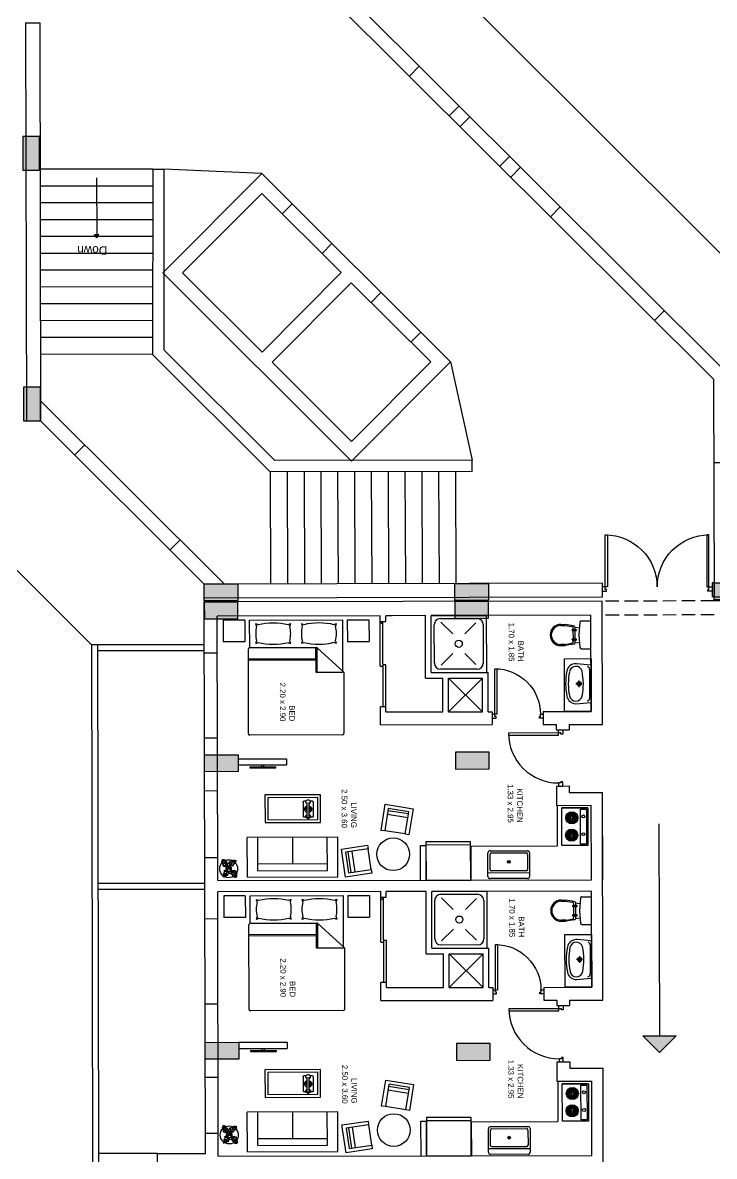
# Model space of a CAD drawing. Header units: inches. Extents: x -162 to 906, y 35 to 488.
# Drawn here: x 238.72 to 251.06, y 107.98 to 128.19 of the extents above; entities that cross this region are included whole.
import ezdxf

# ---------------------------------------------------------------- set-up
doc = ezdxf.new("R2010")
doc.units = ezdxf.units.IN
doc.header["$LTSCALE"] = 0.02
doc.header["$MEASUREMENT"] = 0
doc.linetypes.add('ACAD_ISO02W100', pattern=[15, 12, -3])
for name, color, linetype, true_color in [('balcony', 7, 'Continuous', 0x9875ff), ('beam', 7, 'ACAD_ISO02W100', 0xf7f7f7), ('Columns', 7, 'Continuous', 0x62cb7c), ('dim', 7, 'Continuous', 0xb8ff70), ('doors', 7, 'Continuous', 0xff8585), ('ducts lines', 7, 'Continuous', 0x05ff05), ('furniture', 7, 'Continuous', 0xc2c2c2), ('stairs', 7, 'Continuous', 0x0fff0f), ('text', 7, 'Continuous', 0xd1d1d1), ('walls', 7, 'Continuous', 0x614d9d)]:
    doc.layers.add(name, color=color, linetype=linetype, true_color=true_color)
doc.styles.get("Standard").update_dxf_attribs({"font": 'arial.ttf'})

# ---------------------------------------------------------------- blocks, each defined once
blk = doc.blocks.new('door')
at = {"layer": 'doors'}
for p, q in [((-0.076, 0), (-0.076, 0.033)), ((-0.076, 0.033), (-0.055, 0.033)), ((0, 0), (-0.076, 0)), ((-0.055, 0.033), (-0.055, 0.076)), ((-0.055, 0.076), (0, 0.076)), ((0, 0.076), (0, 0))]:
    blk.add_line(p, q, dxfattribs=at)
blk.add_lwpolyline([(-0.055, 0.977, 0.414214), (-0.955, 0.076), (-1.01, 0.076), (-1.01, 0), (-0.934, 0), (-0.934, 0.033), (-0.955, 0.033), (-0.955, 0.076)], format="xyb", dxfattribs=at)
blk.add_lwpolyline([(-0.055, 0.076), (-0.055, 0.977), (-0.094, 0.977), (-0.094, 0.076)], close=True, dxfattribs=at)
blk = doc.blocks.new('Sink-single - 30 in top')
at = {"layer": 'furniture'}
blk.add_line((-15, -3.999996), (15, -3.999996), dxfattribs=at)
for points in [[(-13.5, 0), (13.5, 0)], [(-15, -18.499996), (-15, -1.5)], [(-13.5, -17.499996), (-13.5, -6.499996)], [(-12.5, -5.499996), (12.5, -5.499996)], [(13.5, -6.499996), (13.5, -17.499996)], [(15, -1.5), (15, -18.499996)], [(13.5, -19.999996), (-13.5, -19.999996)], [(12.5, -18.499996), (-12.5, -18.499996)]]:
    blk.add_lwpolyline(points, dxfattribs=at)
for radius in [1, 0.5]:
    blk.add_circle((0, -11.999996), radius, dxfattribs=at)
for centre, radius, start, end in [((-13.5, -1.5), 1.5, 90, 180), ((-12.5, -6.499996), 1, 90, 180), ((12.5, -6.499996), 1, 0, 90), ((13.5, -1.5), 1.5, 0, 90), ((-13.5, -18.499996), 1.5, 180, 270), ((-12.5, -17.499996), 1, 180, 270), ((12.5, -17.499996), 1, 270, 0), ((13.5, -18.499996), 1.5, 270, 0)]:
    blk.add_arc(centre, radius, start, end, dxfattribs=at)
blk = doc.blocks.new('Plant - Rubber or Philodendron')
at = {"linetype": 'Continuous'}
for p, q in [((-16.2005, 11.4774), (-13.9899, 8.1064)), ((-16.2005, 11.4774), (-14.8639, 10.7964)), ((-16.0159, 6.3329), (-16.2005, 11.4774)), ((-14.0069, 5.8704), (-16.0159, 6.3329)), ((-15.3434, 6.5514), (-13.9984, 6.9884)), ((-14.8639, 10.7964), (-12.6195, 11.8975)), ((-13.5868, 2.2894), (-14.0069, 5.8704)), ((-13.9899, 8.1064), (-9.5434, 4.7185)), ((-10.6784, 2.491), (-13.5868, 2.2894)), ((-13.3174, 8.325), (-13.0735, 11.0065)), ((-13.1329, 3.1804), (-10.6614, 4.727)), ((-12.6195, 11.8975), (-12.1909, 9.4345)), ((-12.1909, 9.4345), (-8.3829, 10.3)), ((-9.5858, -0.8715), (-10.6784, 2.491)), ((-9.5434, 4.7185), (-4.1917, 2.9888)), ((-9.1318, 0.0195), (-5.9793, 2.9025)), ((-8.8369, 9.409), (-9.0894, 5.6095)), ((-8.3829, 10.3), (-7.0549, 8.501)), ((-7.1228, -0.443), (-3.5248, 2.2131)), ((-7.0549, 8.501), (-3.0284, 8.6941)), ((-4.8529, 4.012), (-5.7184, 7.82)), ((-3.5248, 2.2131), (-3.3011, 2.4355)), ((-3.3011, 2.4355), (-0.5306, 1.7947)), ((-3.0284, 8.6941), (-3.0709, 3.1041)), ((-3.0709, 3.1041), (0.0797, 2.3163)), ((-0.5306, 1.7947), (-0.2255, -0.5527)), ((-0.5306, 1.7947), (-0.5306, 1.7947)), ((0.0797, 2.3163), (0.4866, -0.031)), ((0.4866, -0.031), (2.1141, 0.2298)), ((2.1141, 0.2298), (5.4346, 3.9146)), ((6.1032, 3.6844), (2.8262, -0.031)), ((4.6914, 8.8812), (5.3859, 11.2828)), ((4.6914, 8.8812), (5.5014, 4.4831)), ((5.3859, 11.2828), (8.8871, 10.7908)), ((5.4346, 3.9146), (5.5014, 4.4831)), ((5.9878, 10.4842), (7.1971, 6.3869)), ((11.1089, 1.1958), (6.1032, 3.6844)), ((10.3916, 8.7942), (6.2847, 4.4028)), ((7.7005, 4.8881), (11.5025, 3.9967)), ((8.8871, 10.7908), (9.9809, 13.4933)), ((9.9809, 13.4933), (13.3837, 12.301)), ((15.3859, 11.3055), (10.3916, 8.7942)), ((10.5828, 12.6946), (10.8893, 9.7953)), ((14.2977, 6.1031), (10.9934, 7.9956)), ((12.7005, 4.8994), (11.1089, 1.1958)), ((14.8995, 5.3044), (12.7005, 4.8994)), ((13.3837, 12.301), (14.68, 13.9039)), ((14.5816, 13.2037), (14.3848, 11.8033)), ((14.68, 13.9039), (19.3848, 11.8146)), ((15.7909, 9.1065), (14.8995, 5.3044)), ((15.2875, 10.6053), (17.5907, 9.2105)), ((19.3848, 11.8146), (15.3859, 11.3055)), ((18.1925, 8.4119), (15.7909, 9.1065)), ((19.3848, 11.8146), (18.1868, 10.9119)), ((18.1868, 10.9119), (18.1925, 8.4119)), ((-18.008, -14.1781), (-16.8101, -13.2754)), ((-18.008, -14.1781), (-14.0091, -13.669)), ((-13.3032, -16.2674), (-18.008, -14.1781)), ((-16.8157, -10.7754), (-14.4141, -11.4699)), ((-16.8101, -13.2754), (-16.8157, -10.7754)), ((-13.9107, -12.9688), (-16.2139, -11.574)), ((-14.4141, -11.4699), (-13.5228, -7.6679)), ((-14.0091, -13.669), (-9.0148, -11.1577)), ((-13.5228, -7.6679), (-11.3237, -7.2629)), ((-12.0069, -14.6645), (-13.3032, -16.2674)), ((-13.2048, -15.5672), (-13.008, -14.1668)), ((-12.921, -8.4665), (-9.6166, -10.359)), ((-8.6042, -15.8568), (-12.0069, -14.6645)), ((-11.3237, -7.2629), (-9.7321, -3.5593)), ((-6.3237, -7.2516), (-10.1257, -6.3602)), ((-9.7321, -3.5593), (-4.7264, -6.0479)), ((-7.1228, -0.443), (-9.5858, -0.8715)), ((-9.206, -15.0581), (-9.5126, -12.1588)), ((-9.0148, -11.1577), (-4.9047, -6.8122)), ((-7.5103, -13.1543), (-8.6042, -15.8568)), ((-4.0092, -13.6463), (-7.5103, -13.1543)), ((-4.611, -12.8477), (-5.8203, -8.7504)), ((-2.019, -3.6148), (-4.7264, -6.0479)), ((-4.1246, -6.8466), (-4.0579, -6.2781)), ((-3.3146, -11.2447), (-4.1246, -6.8466)), ((-4.0579, -6.2781), (-0.9375, -3.1608)), ((-3.3146, -11.2447), (-4.0092, -13.6463)), ((-2.019, -3.6148), (-0.2255, -0.5527)), ((-0.9375, -3.1608), (0.5883, -0.8135)), ((0.5883, -0.8135), (2.2447, -2.0916)), ((2.8262, -0.031), (1.3003, -0.5527)), ((1.3003, -0.5527), (2.4193, -1.4655)), ((2.2447, -2.0916), (6.7108, -2.6626)), ((2.4193, -1.4655), (6.895, -2.1175)), ((4.943, -7.9659), (6.7108, -2.6626)), ((8.8321, -9.0266), (4.943, -7.9659)), ((11.6605, -0.5413), (6.895, -2.1175)), ((12.3677, -6.1981), (7.219, -2.6772)), ((8.125, -4.0768), (7.7715, -7.9659)), ((8.3544, -2.7453), (13.1973, -2.1704)), ((9.5392, -11.1479), (8.8321, -9.0266)), ((13.4283, -11.5015), (9.5392, -11.1479)), ((10.2463, -10.4408), (11.6605, -6.9053)), ((11.6605, -0.5413), (14.1354, -0.8948)), ((15.5496, -10.7943), (12.3677, -6.1981)), ((13.0748, -13.9763), (13.4283, -11.5015)), ((15.5496, -13.6228), (13.0748, -13.9763)), ((16.2567, -5.8446), (13.4283, -6.5517)), ((14.8425, -10.7943), (13.7819, -13.2692)), ((14.1354, -0.8948), (14.1354, -4.4304)), ((14.1354, -4.4304), (16.9638, -5.1375)), ((16.6103, -14.6834), (15.5496, -10.7943)), ((16.6103, -14.6834), (15.5496, -13.6228)), ((17.3174, -9.7337), (15.9032, -9.7337)), ((16.9638, -5.1375), (16.2567, -8.673)), ((16.2567, -8.673), (18.0245, -9.7337)), ((18.0245, -9.7337), (16.6103, -14.6834))]:
    blk.add_line(p, q, dxfattribs=at)
for centre, radius, start, end in [((0.0308, 0.1664), 6, 178.6147, 235.1169), ((0.0308, 0.1664), 5, 168.1647, 238.6725), ((0, 0), 6.1275, 34.37569, 120.1028), ((-0.0601, -0.2075), 5.2461, 33.82192, 124.9414), ((-0.2664, 0.1682), 5.2775, 338.4094, 20.03007), ((-0.098, 0.1364), 6.1288, 341.2017, 26.09184), ((-0.0234, 0.3825), 6.1492, 242.5812, 331.2714), ((-0.1102, 0.4886), 5.2883, 247.3711, 327.472)]:
    blk.add_arc(centre, radius, start, end, dxfattribs=at)
blk = doc.blocks.new('columns')
at = {"layer": 'Columns'}
h = blk.add_hatch(color=256, dxfattribs=at)
h.dxf.hatch_style = 1
h.paths.add_polyline_path([(0, 0), (0.3, 0), (0.3, 0.6), (0, 0.6)])
for p, q in [((0, 0.6), (0.3, 0.6)), ((0, 0), (0, 0.6)), ((0.3, 0.6), (0.3, 0)), ((0.3, 0), (0, 0))]:
    blk.add_line(p, q, dxfattribs=at)
blk = doc.blocks.new('TEL', base_point=(38673, 30972))
at = {"layer": 'furniture', "linetype": 'Continuous'}
for p, q in [((38603, 31072), (38603, 30872)), ((38613, 31082), (38644, 31082)), ((38659, 30854), (38659, 31066)), ((38687, 30854), (38687, 31066)), ((38702, 31082), (38733, 31082)), ((38743, 31072), (38743, 30872)), ((38613, 30862), (38644, 30862)), ((38659, 30854), (38687, 30854)), ((38668, 30836), (38668, 30854)), ((38678, 30836), (38668, 30836)), ((38678, 30854), (38678, 30836)), ((38702, 30862), (38733, 30862))]:
    blk.add_line(p, q, dxfattribs=at)
for centre in [(38648, 31000), (38698, 31000), (38637, 30962), (38638, 30982), (38648, 30944), (38708, 30978)]:
    blk.add_circle(centre, 6.63, dxfattribs=at)
for centre, radius, start, end in [((38613, 31072), 10, 90, 180), ((38673, 30972), 49.3, 109.6169, 250.3831), ((38673, 31071), 30.8, 296.6613, 243.3387), ((38673, 30972), 26.2, 129.3072, 230.6928), ((38673, 30972), 49.3, 289.6169, 70.3831), ((38673, 30972), 26.2, 309.3072, 50.6928), ((38733, 31072), 10, 0, 90), ((38613, 30872), 10, 180, 270), ((38673, 30873), 30.8, 116.6613, 260.6481), ((38673, 30873), 30.8, 279.3519, 63.3387), ((38733, 30872), 10, 270, 0)]:
    blk.add_arc(centre, radius, start, end, dxfattribs=at)
blk = doc.blocks.new('double door')
at = {"layer": 'doors'}
for p, q in [((0, 1.892), (0, 1.816)), ((0.076, 1.892), (0, 1.892)), ((0, 1.816), (0.032, 1.816)), ((0.032, 1.816), (0.032, 1.838)), ((0.032, 1.838), (0.076, 1.838)), ((0.076, 1.838), (0.076, 1.892)), ((0, 0), (0, 0.076)), ((0, 0.076), (0.032, 0.076)), ((0.076, 0), (0, 0)), ((0.032, 0.076), (0.032, 0.054)), ((0.032, 0.054), (0.076, 0.054)), ((0.076, 0.054), (0.076, 0))]:
    blk.add_line(p, q, dxfattribs=at)
for points in [[(0.076, 1.838), (0.968, 1.838), (0.968, 1.799), (0.076, 1.799)], [(0.076, 0.054), (0.968, 0.054), (0.968, 0.093), (0.076, 0.093)]]:
    blk.add_lwpolyline(points, close=True, dxfattribs=at)
for centre, start, end in [((0.076, 1.838), 270.0001, 0.0001), ((0.076, 0.054), 359.9999, 89.9999)]:
    blk.add_arc(centre, 0.892, start, end, dxfattribs=at)

msp = doc.modelspace()

# ---------------------------------------------------------------- hatches: boundary and pattern name
at = {"layer": 'dim'}
h = msp.add_hatch(color=256, dxfattribs=at)
h.dxf.hatch_style = 1
h.paths.add_polyline_path([(249.787, 110.126), (250.084, 109.831), (250.378, 110.128)])
at = {"layer": 'stairs'}
h = msp.add_hatch(color=256, dxfattribs=at)
h.dxf.hatch_style = 1
h.paths.add_polyline_path([(240.007, 124.41), (240.082, 124.41), (240.045, 124.356)])

# ---------------------------------------------------------------- linework, layer by layer
at = {"layer": 'balcony'}
for p, q in [((241.965, 117.099), (239.946, 117.099)), ((241.965, 116.989), (240.066, 116.989)), ((241.973, 112.843), (240.074, 112.843)), ((241.974, 112.733), (240.075, 112.733)), ((241.13, 108.027), (240.084, 108.027))]:
    msp.add_line(p, q, dxfattribs=at)
for points in [[(219.923, 139.551), (240.155, 139.459), (240.121, 131.761), (243.475, 131.745), (252.678, 122.579), (252.691, 119.269), (260.389, 119.299), (260.468, 99.066), (262.468, 99.074), (262.513, 87.543), (256.731, 87.511), (256.746, 83.662), (240.939, 83.6), (240.931, 87.468), (238.014, 87.463), (237.991, 99.003), (239.991, 99.006), (239.956, 117.09), (237.957, 119.082), (219.858, 119.094)], [(258.149, 119.18), (260.28, 119.188), (260.359, 98.956), (262.359, 98.964), (262.403, 87.652), (256.62, 87.621), (256.635, 83.772), (241.048, 83.711), (241.041, 87.579), (238.124, 87.573), (238.101, 98.893), (240.101, 98.897), (240.066, 117.099)]]:
    msp.add_lwpolyline(points, dxfattribs=at)
at = {"layer": 'beam'}
for p, q in [((251.06, 117.881), (249.06, 117.875)), ((251.061, 117.631), (249.061, 117.625))]:
    msp.add_line(p, q, dxfattribs=at)
at = {"layer": 'dim'}
for p, q in [((250.072, 113.904), (250.083, 110.127)), ((249.787, 110.126), (250.378, 110.128)), ((250.084, 109.831), (249.787, 110.126)), ((250.084, 109.831), (250.378, 110.128))]:
    msp.add_line(p, q, dxfattribs=at)
at = {"layer": 'doors'}
for p, q in [((245.102, 116.714), (245.101, 117.514)), ((245.154, 115.992), (245.151, 117.514)), ((245.102, 116.714), (245.152, 116.714)), ((245.202, 116.741), (245.152, 116.741)), ((245.204, 115.992), (245.202, 116.741)), ((245.112, 111.797), (245.11, 112.597)), ((245.163, 111.075), (245.16, 112.597)), ((245.112, 111.797), (245.162, 111.797)), ((245.212, 111.825), (245.162, 111.825)), ((245.213, 111.075), (245.212, 111.825))]:
    msp.add_line(p, q, dxfattribs=at)
for centre, radius, start, end in [((245.104, 117.482), 0.0109, 105.9269, 254.2964), ((245.117, 117.482), 0.0112, 290.479, 69.7443), ((245.113, 112.565), 0.0109, 105.9269, 254.2964), ((245.127, 112.565), 0.0112, 290.479, 69.7443)]:
    msp.add_arc(centre, radius, start, end, dxfattribs=at)
at = {"layer": 'ducts lines'}
for p, q in [((246.319, 116.503), (246.928, 115.904)), ((246.321, 115.903), (246.926, 116.504)), ((246.329, 111.587), (246.937, 110.988)), ((246.33, 110.987), (246.936, 111.588))]:
    msp.add_line(p, q, dxfattribs=at)
at = {"layer": 'furniture'}
for p, q in [((242.686, 117.539), (242.299, 117.538)), ((242.299, 117.538), (242.3, 117.152)), ((242.686, 117.539), (242.686, 117.153)), ((242.772, 117.539), (244.428, 117.542)), ((242.773, 117.048), (242.772, 117.539)), ((244.428, 117.542), (244.43, 116.631)), ((244.514, 117.543), (244.515, 117.156)), ((244.514, 117.543), (244.901, 117.543)), ((244.901, 117.543), (244.902, 117.157)), ((246.01, 117.619), (246.993, 117.621)), ((246.012, 116.602), (246.01, 117.619)), ((246.065, 117.619), (246.065, 117.619)), ((246.067, 116.771), (246.065, 117.456)), ((246.174, 117.565), (246.83, 117.566)), ((246.395, 117.292), (246.185, 117.502)), ((246.807, 117.491), (246.613, 117.296)), ((246.939, 117.457), (246.94, 116.772)), ((246.993, 117.621), (246.995, 116.604)), ((248.321, 117.462), (248.401, 117.462)), ((248.321, 117.442), (248.399, 117.442)), ((248.399, 117.442), (248.518, 117.423)), ((248.552, 117.437), (248.401, 117.462)), ((248.663, 117.499), (248.644, 117.274)), ((248.688, 117.523), (248.861, 117.524)), ((248.598, 117.365), (248.529, 117.365)), ((248.529, 117.35), (248.598, 117.35)), ((248.546, 117.365), (248.546, 117.392)), ((248.547, 117.197), (248.546, 117.35)), ((248.579, 117.413), (248.655, 117.4)), ((248.58, 117.365), (248.58, 117.403)), ((248.581, 117.197), (248.581, 117.35)), ((248.644, 117.274), (248.664, 117.049)), ((242.686, 117.153), (242.3, 117.152)), ((242.773, 117.048), (243.962, 117.051)), ((243.95, 117.051), (243.951, 116.61)), ((243.971, 117.051), (243.972, 116.61)), ((244.452, 116.611), (243.977, 117.045)), ((244.515, 117.156), (244.902, 117.157)), ((248.4, 117.104), (248.322, 117.104)), ((248.322, 117.084), (248.402, 117.085)), ((248.4, 117.104), (248.518, 117.124)), ((248.552, 117.11), (248.402, 117.085)), ((248.598, 117.197), (248.529, 117.197)), ((248.53, 117.182), (248.598, 117.182)), ((248.547, 117.155), (248.547, 117.182)), ((248.58, 117.134), (248.656, 117.147)), ((248.581, 117.144), (248.581, 117.182)), ((242.754, 115.511), (242.751, 117.026)), ((242.751, 116.85), (243.95, 116.852)), ((242.751, 116.828), (243.95, 116.83)), ((246.396, 116.943), (246.187, 116.733)), ((246.809, 116.746), (246.613, 116.941)), ((248.689, 117.025), (248.862, 117.025)), ((246.831, 116.663), (246.176, 116.662)), ((248.862, 116.737), (248.604, 116.759)), ((248.835, 116.666), (248.836, 116.141)), ((248.864, 116.071), (248.862, 116.737)), ((243.951, 116.61), (244.452, 116.611)), ((244.452, 116.611), (244.454, 115.515)), ((246.012, 116.602), (246.995, 116.602)), ((248.651, 116.345), (248.65, 116.461)), ((248.697, 116.403), (248.592, 116.403)), ((248.591, 116.046), (248.864, 116.071)), ((244.432, 115.493), (242.776, 115.489)), ((242.777, 114.923), (243.24, 114.923)), ((242.777, 114.923), (242.777, 114.903)), ((242.777, 114.903), (243.24, 114.903)), ((242.982, 114.957), (242.982, 114.923)), ((243.02, 114.957), (243.02, 114.923)), ((243.24, 114.903), (243.24, 114.923)), ((245.118, 113.789), (245.191, 114.254)), ((245.191, 114.254), (245.687, 114.176)), ((245.246, 114.179), (245.183, 113.779)), ((245.594, 114.014), (245.229, 114.071)), ((245.605, 114.082), (245.24, 114.14)), ((245.611, 114.122), (245.246, 114.179)), ((245.549, 113.722), (245.611, 114.122)), ((245.687, 114.176), (245.614, 113.711)), ((248.34, 113.518), (248.339, 114.189)), ((248.339, 114.189), (248.804, 114.189)), ((248.804, 114.189), (248.339, 114.189)), ((248.339, 114.189), (248.339, 114.189)), ((248.339, 114.189), (248.804, 114.189)), ((248.672, 114.165), (248.78, 114.166)), ((248.674, 113.546), (248.672, 114.165)), ((248.78, 114.166), (248.781, 113.546)), ((248.804, 114.189), (248.805, 113.519)), ((248.804, 114.189), (248.804, 114.189)), ((244.343, 113.669), (242.73, 113.662)), ((242.733, 112.955), (242.73, 113.662)), ((242.919, 113.068), (242.916, 113.663)), ((243.537, 113.665), (243.539, 113.194)), ((244.16, 113.072), (244.157, 113.668)), ((244.346, 112.961), (244.343, 113.669)), ((245.183, 113.779), (245.118, 113.789)), ((245.549, 113.725), (245.184, 113.782)), ((245.614, 113.711), (245.549, 113.722)), ((244.41, 113.454), (244.876, 113.523)), ((244.483, 112.957), (244.41, 113.454)), ((244.885, 113.457), (244.484, 113.398)), ((244.484, 113.398), (244.538, 113.032)), ((244.524, 113.404), (244.578, 113.038)), ((244.593, 113.414), (244.646, 113.048)), ((244.876, 113.523), (244.885, 113.457)), ((244.882, 113.456), (244.936, 113.091)), ((246.714, 113.529), (245.919, 113.527)), ((248.805, 113.519), (248.34, 113.518)), ((248.781, 113.546), (248.674, 113.546)), ((242.918, 113.192), (244.159, 113.197)), ((242.919, 113.068), (244.16, 113.072)), ((244.949, 113.025), (244.483, 112.957)), ((244.538, 113.032), (244.939, 113.091)), ((244.939, 113.091), (244.949, 113.025)), ((242.733, 112.955), (244.346, 112.961)), ((242.695, 112.623), (242.309, 112.622)), ((242.309, 112.622), (242.309, 112.236)), ((242.695, 112.623), (242.696, 112.236)), ((242.782, 112.623), (244.438, 112.626)), ((242.782, 112.132), (242.782, 112.623)), ((244.438, 112.626), (244.439, 111.715)), ((244.524, 112.626), (244.911, 112.627)), ((244.524, 112.626), (244.525, 112.24)), ((244.911, 112.627), (244.911, 112.241)), ((246.02, 112.702), (247.003, 112.704)), ((246.022, 111.686), (246.02, 112.702)), ((246.074, 112.703), (246.074, 112.703)), ((246.184, 112.649), (246.839, 112.65)), ((246.405, 112.376), (246.195, 112.585)), ((247.003, 112.704), (247.005, 111.688)), ((248.673, 112.582), (248.654, 112.357)), ((248.697, 112.607), (248.87, 112.607)), ((246.076, 111.854), (246.075, 112.539)), ((246.817, 112.575), (246.622, 112.379)), ((246.949, 112.541), (246.95, 111.856)), ((248.331, 112.546), (248.411, 112.546)), ((248.331, 112.526), (248.409, 112.526)), ((248.409, 112.526), (248.527, 112.507)), ((248.561, 112.521), (248.411, 112.546)), ((248.607, 112.449), (248.539, 112.449)), ((248.539, 112.434), (248.607, 112.434)), ((248.556, 112.449), (248.556, 112.476)), ((248.556, 112.281), (248.556, 112.434)), ((248.589, 112.497), (248.665, 112.484)), ((248.59, 112.449), (248.59, 112.487)), ((248.59, 112.281), (248.59, 112.434)), ((242.696, 112.236), (242.309, 112.236)), ((244.525, 112.24), (244.911, 112.241)), ((248.41, 112.188), (248.331, 112.188)), ((248.41, 112.188), (248.528, 112.208)), ((248.562, 112.194), (248.411, 112.168)), ((248.608, 112.281), (248.539, 112.281)), ((248.539, 112.266), (248.608, 112.266)), ((248.556, 112.239), (248.556, 112.266)), ((248.589, 112.218), (248.665, 112.231)), ((248.59, 112.227), (248.59, 112.266)), ((248.654, 112.357), (248.674, 112.133)), ((242.763, 110.595), (242.76, 112.11)), ((242.782, 112.132), (243.972, 112.134)), ((243.959, 112.134), (243.96, 111.694)), ((243.981, 112.135), (243.981, 111.694)), ((244.462, 111.695), (243.987, 112.129)), ((246.406, 112.027), (246.196, 111.817)), ((246.819, 111.829), (246.623, 112.024)), ((248.331, 112.168), (248.411, 112.168)), ((248.698, 112.108), (248.871, 112.109)), ((242.761, 111.933), (243.96, 111.936)), ((242.761, 111.911), (243.96, 111.914)), ((248.872, 111.82), (248.614, 111.842)), ((248.873, 111.154), (248.872, 111.82)), ((243.96, 111.694), (244.462, 111.695)), ((244.462, 111.695), (244.464, 110.598)), ((246.022, 111.686), (247.005, 111.688)), ((246.841, 111.747), (246.186, 111.745)), ((248.845, 111.75), (248.846, 111.225)), ((248.707, 111.487), (248.602, 111.487)), ((248.66, 111.429), (248.66, 111.545)), ((248.601, 111.13), (248.873, 111.154)), ((244.442, 110.576), (242.786, 110.573)), ((242.787, 109.866), (243.25, 109.866)), ((242.787, 109.866), (242.787, 109.846)), ((242.787, 109.846), (243.25, 109.846)), ((242.992, 109.9), (242.992, 109.866)), ((243.03, 109.9), (243.03, 109.866)), ((243.25, 109.846), (243.25, 109.866)), ((245.127, 108.873), (245.2, 109.338)), ((245.256, 109.263), (245.193, 108.863)), ((245.2, 109.338), (245.697, 109.26)), ((245.604, 109.097), (245.239, 109.155)), ((245.615, 109.166), (245.25, 109.223)), ((245.621, 109.206), (245.256, 109.263)), ((245.558, 108.805), (245.621, 109.206)), ((245.697, 109.26), (245.624, 108.795)), ((248.349, 109.272), (248.814, 109.273)), ((248.814, 109.273), (248.349, 109.272)), ((248.349, 109.272), (248.814, 109.273)), ((248.35, 108.602), (248.349, 109.272)), ((248.349, 109.272), (248.349, 109.272)), ((248.683, 108.63), (248.682, 109.249)), ((248.682, 109.249), (248.789, 109.249)), ((248.789, 109.249), (248.791, 108.63)), ((248.814, 109.273), (248.815, 108.603)), ((248.814, 109.273), (248.814, 109.273)), ((244.343, 108.77), (242.73, 108.764)), ((242.733, 108.056), (242.73, 108.764)), ((242.919, 108.17), (242.916, 108.765)), ((243.537, 108.767), (243.539, 108.296)), ((244.16, 108.174), (244.157, 108.77)), ((244.346, 108.063), (244.343, 108.77)), ((245.193, 108.863), (245.127, 108.873)), ((245.559, 108.808), (245.193, 108.866)), ((245.624, 108.795), (245.558, 108.805)), ((244.419, 108.538), (244.885, 108.606)), ((244.895, 108.541), (244.494, 108.482)), ((244.885, 108.606), (244.895, 108.541)), ((244.892, 108.54), (244.946, 108.174)), ((246.723, 108.612), (245.928, 108.611)), ((248.815, 108.603), (248.35, 108.602)), ((248.791, 108.63), (248.683, 108.63)), ((244.492, 108.041), (244.419, 108.538)), ((244.494, 108.482), (244.548, 108.116)), ((244.533, 108.487), (244.587, 108.122)), ((244.602, 108.498), (244.656, 108.132)), ((242.918, 108.294), (244.159, 108.298)), ((242.919, 108.17), (244.16, 108.174)), ((244.548, 108.116), (244.949, 108.175)), ((244.949, 108.175), (244.958, 108.109)), ((242.733, 108.056), (244.346, 108.063)), ((244.958, 108.109), (244.492, 108.041))]:
    msp.add_line(p, q, dxfattribs=at)
for points in [[(248.388, 115.907), (248.387, 116.85), (248.862, 116.851), (248.864, 115.908)], [(244.039, 113.931), (244.036, 114.424), (243.045, 114.42), (243.047, 113.928)], [(243.988, 113.981), (243.986, 114.375), (243.095, 114.371), (243.097, 113.978)], [(245.92, 112.902), (246.715, 112.904), (246.714, 113.585), (245.918, 113.584)], [(248.398, 110.991), (248.396, 111.934), (248.872, 111.935), (248.874, 110.992)], [(244.039, 109.033), (244.036, 109.526), (243.045, 109.522), (243.047, 109.029)], [(243.988, 109.083), (243.986, 109.477), (243.095, 109.473), (243.097, 109.08)], [(245.929, 107.986), (246.725, 107.988), (246.723, 108.669), (245.928, 108.668)]]:
    msp.add_lwpolyline(points, close=True, dxfattribs=at)
for centre, radius in [((246.503, 117.115), 0.0631), ((248.65, 116.403), 0.0376), ((248.65, 116.403), 0.0188), ((248.518, 114.014), 0.108), ((248.518, 114.014), 0.0945), ((248.518, 114.014), 0.081), ((248.518, 114.014), 0.0697), ((248.518, 114.014), 0.0584), ((248.518, 114.014), 0.0415), ((248.518, 114.014), 0.0212), ((248.727, 114.038), 0.0263), ((248.516, 113.705), 0.108), ((248.516, 113.705), 0.0945), ((245.333, 113.363), 0.292), ((248.516, 113.705), 0.081), ((248.516, 113.705), 0.0697), ((248.516, 113.705), 0.0584), ((248.516, 113.705), 0.0415), ((248.516, 113.705), 0.0212), ((248.727, 113.721), 0.0263), ((242.398, 113.105), 0.16), ((246.512, 112.199), 0.0631), ((248.66, 111.487), 0.0376), ((248.66, 111.487), 0.0188), ((248.528, 109.098), 0.108), ((248.528, 109.098), 0.0945), ((248.528, 109.098), 0.081), ((248.528, 109.098), 0.0697), ((248.528, 109.098), 0.0584), ((248.736, 109.121), 0.0263), ((248.527, 109.098), 0.0415), ((248.528, 109.098), 0.0212), ((248.526, 108.788), 0.108), ((248.526, 108.789), 0.0945), ((248.526, 108.789), 0.081), ((248.526, 108.789), 0.0697), ((248.526, 108.789), 0.0584), ((248.525, 108.789), 0.0415), ((248.526, 108.788), 0.0212), ((248.737, 108.804), 0.0263), ((245.343, 108.446), 0.292), ((242.408, 108.359), 0.16)]:
    msp.add_circle(centre, radius, dxfattribs=at)
for centre, radius, start, end in [((242.958, 117.476), 0.0789, 185.2223, 218.0662), ((242.872, 117.391), 0.0789, 51.799, 85.001), ((243.195, 116.325), 1.16, 76.598, 103.6253), ((243.512, 117.392), 0.0789, 95.2223, 128.4243), ((243.427, 117.477), 0.0789, 322.1571, 355.001), ((243.774, 117.478), 0.0789, 185.2223, 218.0662), ((243.688, 117.392), 0.0789, 51.799, 85.001), ((244.01, 116.327), 1.16, 76.598, 103.6253), ((244.328, 117.393), 0.0789, 95.2223, 128.4243), ((244.242, 117.479), 0.0789, 322.1571, 355.001), ((246.174, 117.456), 0.109, 90.1116, 180.1116), ((246.83, 117.457), 0.109, 0.1116, 90.1116), ((248.322, 117.273), 0.189, 90.1116, 180.1116), ((248.322, 117.273), 0.169, 90.1116, 180.1116), ((248.546, 117.403), 0.0342, 0.1116, 80.6494), ((248.688, 117.499), 0.0244, 90.1116, 180.1116), ((243.423, 117.297), 0.543, 166.0757, 194.1476), ((242.962, 117.296), 0.543, 346.0757, 14.1476), ((244.239, 117.298), 0.543, 166.0757, 194.1476), ((243.778, 117.298), 0.543, 346.0757, 14.1476), ((248.322, 117.273), 0.189, 180.1116, 270.1116), ((248.322, 117.273), 0.169, 180.1116, 270.1116), ((248.512, 117.389), 0.0342, 0.1116, 80.6493), ((248.529, 117.357), 0.00733, 90.1116, 270.1116), ((248.598, 117.358), 0.00733, 270.1116, 90.1116), ((242.773, 117.026), 0.0221, 90.1116, 180.1116), ((242.959, 117.116), 0.0789, 142.1571, 175.001), ((242.873, 117.201), 0.0789, 275.2223, 308.4243), ((243.191, 118.268), 1.16, 256.598, 283.6253), ((243.513, 117.202), 0.0789, 231.799, 265.001), ((243.427, 117.117), 0.0789, 5.2223, 38.0662), ((243.774, 117.117), 0.0789, 142.1571, 175.001), ((243.689, 117.203), 0.0789, 275.2223, 308.4243), ((244.006, 118.269), 1.16, 256.598, 283.6253), ((243.962, 117.029), 0.0221, 47.5702, 90.1116), ((244.329, 117.204), 0.0789, 231.799, 265.001), ((244.243, 117.118), 0.0789, 5.2223, 38.0662), ((248.512, 117.158), 0.0342, 279.574, 0.1116), ((248.529, 117.19), 0.00733, 90.1116, 270.1116), ((248.547, 117.144), 0.0342, 279.5739, 0.1116), ((248.598, 117.19), 0.00733, 270.1116, 90.1116), ((248.689, 117.049), 0.0244, 180.1116, 270.1116), ((246.176, 116.771), 0.109, 180.1116, 270.1116), ((246.831, 116.772), 0.109, 270.1116, 0.1116), ((249.583, 116.405), 1.174, 169.0924, 191.1282), ((248.59, 116.597), 0.163, 90.2031, 169.2421), ((248.59, 116.597), 0.116, 16.0414, 169.2421), ((248.59, 116.596), 0.163, 85.0829, 90.1116), ((247.598, 116.401), 1.127, 349.0935, 11.8283), ((248.789, 116.666), 0.0455, 0.1116, 76.7864), ((249.583, 116.405), 1.127, 169.0924, 191.1282), ((248.591, 116.21), 0.163, 191.1359, 270.1116), ((248.591, 116.21), 0.116, 191.1359, 349.0764), ((248.79, 116.141), 0.0455, 275.1117, 0.1116), ((242.776, 115.511), 0.0221, 180.1116, 270.1116), ((244.432, 115.515), 0.0221, 270.1116, 0.1116), ((246.184, 112.54), 0.109, 90.1116, 180.1116), ((246.839, 112.541), 0.109, 0.1116, 90.1116), ((248.697, 112.582), 0.0244, 90.1116, 180.1116), ((242.967, 112.56), 0.0789, 185.2223, 218.0662), ((242.882, 112.474), 0.0789, 51.799, 85.001), ((243.433, 112.381), 0.543, 166.0757, 194.1476), ((243.204, 111.409), 1.16, 76.598, 103.6253), ((243.522, 112.475), 0.0789, 95.2223, 128.4243), ((243.436, 112.561), 0.0789, 322.1571, 355.001), ((242.972, 112.38), 0.543, 346.0757, 14.1476), ((243.783, 112.562), 0.0789, 185.2223, 218.0662), ((243.698, 112.476), 0.0789, 51.799, 85.001), ((244.248, 112.382), 0.543, 166.0757, 194.1476), ((244.02, 111.41), 1.16, 76.598, 103.6253), ((244.338, 112.477), 0.0789, 95.2223, 128.4243), ((244.252, 112.562), 0.0789, 322.1571, 355.001), ((243.787, 112.381), 0.543, 346.0757, 14.1476), ((248.331, 112.357), 0.189, 90.1116, 180.1116), ((248.331, 112.357), 0.169, 90.1116, 180.1116), ((248.522, 112.473), 0.0342, 0.1116, 80.6493), ((248.539, 112.441), 0.00733, 90.1116, 270.1116), ((248.556, 112.487), 0.0342, 0.1116, 80.6494), ((248.607, 112.441), 0.00733, 270.1116, 90.1116), ((242.968, 112.199), 0.0789, 142.1571, 175.001), ((242.882, 112.285), 0.0789, 275.2223, 308.4243), ((243.2, 113.352), 1.16, 256.598, 283.6253), ((243.522, 112.286), 0.0789, 231.799, 265.001), ((243.437, 112.2), 0.0789, 5.2223, 38.0662), ((243.784, 112.201), 0.0789, 142.1571, 175.001), ((243.698, 112.286), 0.0789, 275.2223, 308.4243), ((244.016, 113.353), 1.16, 256.598, 283.6253), ((244.338, 112.288), 0.0789, 231.799, 265.001), ((244.253, 112.202), 0.0789, 5.2223, 38.0662), ((248.331, 112.357), 0.189, 180.1116, 270.1116), ((248.331, 112.357), 0.169, 180.1116, 270.1116), ((248.522, 112.241), 0.0342, 279.574, 0.1116), ((248.539, 112.273), 0.00733, 90.1116, 270.1116), ((248.556, 112.227), 0.0342, 279.5739, 0.1116), ((248.608, 112.273), 0.00733, 270.1116, 90.1116), ((242.783, 112.11), 0.0221, 90.1116, 180.1116), ((243.972, 112.112), 0.0221, 47.5702, 90.1116), ((248.698, 112.133), 0.0244, 180.1116, 270.1116), ((246.185, 111.855), 0.109, 180.1116, 270.1116), ((246.841, 111.856), 0.109, 270.1116, 0.1116), ((248.6, 111.68), 0.163, 90.2031, 169.2421), ((248.6, 111.68), 0.116, 16.0414, 169.2421), ((248.6, 111.68), 0.163, 85.0829, 90.1116), ((248.799, 111.75), 0.0455, 0.1116, 76.7864), ((249.593, 111.489), 1.174, 169.0924, 191.1282), ((249.593, 111.489), 1.127, 169.0924, 191.1282), ((247.607, 111.485), 1.127, 349.0935, 11.8283), ((248.601, 111.293), 0.163, 191.1359, 270.1116), ((248.601, 111.293), 0.116, 191.1359, 349.0764), ((248.8, 111.225), 0.0455, 275.1117, 0.1116), ((242.785, 110.595), 0.0221, 180.1116, 270.1116), ((244.442, 110.598), 0.0221, 270.1116, 0.1116)]:
    msp.add_arc(centre, radius, start, end, dxfattribs=at)
at = {"layer": 'stairs'}
for p, q in [((241.043, 125.576), (239.043, 125.577)), ((240.043, 125.422), (240.045, 124.41)), ((241.043, 125.276), (239.043, 125.277)), ((241.043, 124.976), (239.043, 124.977)), ((241.042, 124.676), (239.042, 124.677)), ((241.042, 124.376), (239.042, 124.377)), ((240.045, 124.356), (240.007, 124.41)), ((240.007, 124.41), (240.082, 124.41)), ((240.045, 124.356), (240.082, 124.41)), ((241.042, 124.076), (239.042, 124.077)), ((241.042, 123.776), (239.042, 123.777)), ((241.042, 123.476), (239.042, 123.477)), ((241.041, 123.176), (239.041, 123.177)), ((241.041, 122.876), (239.041, 122.877)), ((241.041, 122.576), (239.041, 122.577)), ((241.041, 122.276), (239.041, 122.277)), ((243.141, 120.183), (243.145, 118.183)), ((243.441, 120.184), (243.445, 118.184)), ((243.742, 120.184), (243.751, 118.184)), ((244.042, 120.185), (244.051, 118.185)), ((244.342, 120.186), (244.351, 118.186)), ((244.642, 120.186), (244.651, 118.186)), ((244.942, 120.187), (244.951, 118.187)), ((245.242, 120.187), (245.251, 118.187)), ((245.542, 120.188), (245.551, 118.188)), ((245.842, 120.188), (245.851, 118.188)), ((246.142, 120.189), (246.151, 118.189)), ((246.442, 120.19), (246.451, 118.19))]:
    msp.add_line(p, q, dxfattribs=at)
at = {"layer": 'walls'}
for p, q in [((251.046, 121.833), (242.731, 130.116)), ((238.777, 128.189), (238.791, 121.092)), ((238.777, 128.189), (239.027, 128.189)), ((239.027, 128.189), (239.041, 121.092)), ((245.622, 127.235), (245.799, 127.412)), ((246.331, 126.53), (246.507, 126.707)), ((246.526, 126.336), (246.702, 126.513)), ((247.234, 125.63), (247.411, 125.807)), ((241.043, 125.576), (241.041, 122.276)), ((241.043, 125.576), (241.244, 125.576)), ((241.243, 125.576), (241.241, 122.359)), ((247.429, 125.436), (247.605, 125.613)), ((242.987, 125.498), (241.223, 123.727)), ((243.355, 124.779), (243.531, 124.957)), ((248.137, 124.73), (248.314, 124.907)), ((244.063, 124.074), (244.24, 124.251)), ((244.939, 123.202), (245.115, 123.379)), ((249.994, 122.881), (250.17, 123.058)), ((245.647, 122.496), (245.823, 122.673)), ((243.224, 120.383), (241.241, 122.359)), ((243.141, 120.183), (241.041, 122.276)), ((246.357, 122.142), (246.741, 120.39)), ((242.317, 118.182), (239.04, 121.445)), ((238.791, 121.092), (239.04, 121.093)), ((241.963, 118.181), (239.04, 121.093)), ((239.653, 120.482), (239.829, 120.659)), ((246.741, 120.39), (243.224, 120.383)), ((246.742, 120.19), (246.741, 120.39)), ((251.052, 120.345), (251.302, 120.346)), ((246.742, 120.19), (243.141, 120.183)), ((241.353, 118.789), (241.53, 118.966)), ((249.06, 118.195), (241.963, 118.181)), ((241.963, 117.931), (241.963, 118.181)), ((249.06, 118.195), (249.06, 117.945)), ((251.021, 118.201), (251.021, 117.951)), ((251.06, 118.201), (251.021, 118.201)), ((249.06, 117.945), (241.963, 117.931)), ((249.06, 117.875), (241.963, 117.861)), ((241.973, 112.695), (241.963, 117.861)), ((249.064, 115.678), (249.06, 117.875)), ((251.061, 117.951), (251.021, 117.951)), ((258.157, 117.908), (251.06, 117.881)), ((245.101, 117.617), (242.194, 117.611)), ((242.203, 112.895), (242.194, 117.611)), ((245.101, 117.514), (245.101, 117.617)), ((245.101, 117.514), (245.201, 117.514)), ((245.91, 117.619), (245.201, 117.617)), ((245.314, 117.617), (245.201, 117.617)), ((245.201, 117.514), (245.201, 117.617)), ((245.912, 116.502), (245.91, 117.619)), ((248.861, 117.624), (246.01, 117.619)), ((246.012, 116.602), (246.01, 117.619)), ((248.864, 115.908), (248.861, 117.624)), ((242.195, 116.951), (241.965, 116.951)), ((245.912, 116.502), (246.219, 116.503)), ((246.012, 116.602), (247.026, 116.604)), ((246.221, 115.903), (246.219, 116.503)), ((246.319, 116.503), (246.926, 116.504)), ((246.321, 115.903), (246.319, 116.503)), ((246.928, 115.904), (246.926, 116.504)), ((247.026, 116.504), (247.026, 116.604)), ((247.028, 115.904), (247.026, 116.504)), ((245.104, 115.671), (245.104, 115.992)), ((245.204, 115.992), (245.104, 115.992)), ((245.204, 115.901), (245.204, 115.992)), ((245.204, 115.901), (246.221, 115.903)), ((246.321, 115.903), (246.928, 115.904)), ((247.028, 115.904), (247.099, 115.905)), ((247.099, 115.905), (247.1, 115.675)), ((248.009, 115.906), (248.864, 115.908)), ((248.009, 115.906), (248.01, 115.676)), ((245.104, 115.671), (247.1, 115.675)), ((248.01, 115.676), (248.241, 115.677)), ((248.241, 115.677), (248.241, 115.58)), ((248.471, 115.677), (249.064, 115.678)), ((248.471, 115.677), (248.471, 115.581)), ((242.198, 115.431), (241.968, 115.431)), ((248.241, 115.58), (248.471, 115.581)), ((242.568, 115.067), (243.429, 115.067)), ((243.429, 115.067), (243.429, 114.957)), ((242.569, 114.957), (243.429, 114.957)), ((242.199, 114.492), (241.969, 114.491)), ((248.243, 114.58), (248.473, 114.581)), ((248.243, 114.58), (248.243, 114.235)), ((248.473, 114.581), (248.473, 114.466)), ((248.473, 114.466), (249.067, 114.467)), ((249.07, 112.908), (249.067, 114.467)), ((249.074, 110.762), (249.067, 114.467)), ((248.243, 114.235), (248.867, 114.237)), ((248.257, 114.236), (248.259, 113.513)), ((248.87, 112.908), (248.867, 114.237)), ((245.82, 112.902), (245.819, 113.522)), ((245.819, 113.522), (245.919, 113.522)), ((245.92, 112.902), (245.919, 113.522)), ((246.716, 113.51), (248.259, 113.513)), ((246.716, 113.51), (246.717, 112.904)), ((242.202, 113.301), (241.972, 113.301)), ((242.203, 112.895), (246.033, 112.902)), ((245.92, 112.902), (248.87, 112.908)), ((241.982, 108.028), (241.973, 112.695)), ((245.11, 112.701), (242.203, 112.695)), ((242.213, 107.979), (242.203, 112.695)), ((245.11, 112.597), (245.11, 112.701)), ((245.11, 112.597), (245.21, 112.597)), ((245.92, 112.702), (245.21, 112.701)), ((245.324, 112.701), (245.21, 112.701)), ((245.21, 112.597), (245.21, 112.701)), ((245.922, 111.586), (245.92, 112.702)), ((248.87, 112.708), (246.02, 112.702)), ((246.022, 111.686), (246.02, 112.702)), ((248.874, 110.992), (248.87, 112.708)), ((242.204, 112.209), (241.974, 112.208)), ((245.922, 111.586), (246.229, 111.587)), ((246.022, 111.686), (247.036, 111.688)), ((246.23, 110.987), (246.229, 111.587)), ((246.329, 111.587), (246.936, 111.588)), ((246.33, 110.987), (246.329, 111.587)), ((246.937, 110.988), (246.936, 111.588)), ((247.036, 111.588), (247.036, 111.688)), ((247.037, 110.988), (247.036, 111.588)), ((245.114, 110.754), (245.113, 111.075)), ((245.213, 111.075), (245.113, 111.075)), ((245.214, 110.985), (245.213, 111.075)), ((245.214, 110.985), (246.23, 110.987)), ((246.33, 110.987), (246.937, 110.988)), ((247.037, 110.988), (247.109, 110.988)), ((247.109, 110.988), (247.109, 110.758)), ((248.019, 110.99), (248.874, 110.992)), ((248.019, 110.99), (248.019, 110.76)), ((248.48, 110.761), (249.074, 110.762)), ((242.207, 110.689), (241.977, 110.688)), ((245.114, 110.754), (247.109, 110.758)), ((248.019, 110.76), (248.25, 110.76)), ((248.25, 110.76), (248.25, 110.664)), ((248.25, 110.664), (248.48, 110.664)), ((248.48, 110.761), (248.48, 110.664)), ((242.578, 110.01), (243.439, 110.01)), ((243.439, 110.01), (243.439, 109.9)), ((242.579, 109.9), (243.439, 109.9)), ((248.252, 109.664), (248.253, 109.319)), ((248.252, 109.664), (248.482, 109.664)), ((248.482, 109.664), (248.483, 109.55)), ((248.483, 109.55), (249.076, 109.551)), ((249.08, 107.642), (249.076, 109.551)), ((242.209, 109.384), (241.979, 109.383)), ((248.253, 109.319), (248.877, 109.32)), ((248.267, 109.319), (248.268, 108.596)), ((248.879, 107.992), (248.877, 109.32)), ((245.829, 107.986), (245.828, 108.606)), ((245.828, 108.606), (245.928, 108.606)), ((245.929, 107.986), (245.928, 108.606)), ((246.725, 108.593), (248.268, 108.596)), ((246.725, 108.593), (246.727, 107.988)), ((242.212, 108.385), (241.982, 108.385)), ((241.129, 108.027), (241.982, 108.028)), ((241.134, 105.553), (241.129, 108.027)), ((242.213, 107.979), (246.043, 107.986)), ((245.929, 107.986), (248.879, 107.992))]:
    msp.add_line(p, q, dxfattribs=at)
for points in [[(251.046, 121.833), (251.061, 117.951), (251.311, 117.952), (251.296, 121.937), (242.834, 130.365)], [(241.223, 123.727), (244.592, 120.371), (246.357, 122.142), (242.987, 125.498), (241.244, 125.576)]]:
    msp.add_lwpolyline(points, dxfattribs=at)
for points in [[(244.405, 123.733), (242.988, 125.145), (241.577, 123.728), (242.993, 122.316)], [(246.003, 122.141), (244.586, 123.553), (243.175, 122.136), (244.592, 120.724)]]:
    msp.add_lwpolyline(points, close=True, dxfattribs=at)

# ---------------------------------------------------------------- block references
at = {"xscale": -1.036659407311931, "yscale": 1.036659407311931, "zscale": 1.036659407311931, "rotation": 270}
msp.add_blockref('double door', (249.06, 118.052), dxfattribs=at)
at = {"layer": 'Columns', "xscale": -1}
for p, rotation in [((238.725, 126.161), 179.999912578755), ((238.74, 121.693), 179.999912578755), ((242.563, 117.86), 90.21770400222866), ((246.433, 117.569), 270.2177040022287), ((246.443, 114.881), 270.2177040022287), ((246.463, 109.689), 270.2177040022287)]:
    msp.add_blockref('columns', p, dxfattribs=dict(at, rotation=rotation))
at = {"layer": 'Columns', "rotation": 90.2178788447286}
for p in [(242.564, 117.883), (247.032, 117.892), (251.661, 117.903), (242.57, 114.836), (242.58, 109.71)]:
    msp.add_blockref('columns', p, dxfattribs=at)
at = {"layer": 'doors'}
for p, xscale, yscale, zscale, rotation in [((247.099, 115.79), -0.9009900990098966, 0.9009900990098967, 0.9009900990098966, 0.1116484375602944), ((248.356, 115.58), 0.9900990099009811, 0.9900990099009811, 0.9900990099009811, 90.11164843756023), ((247.109, 110.873), -0.9009900990098966, 0.9009900990098967, 0.9009900990098966, 0.1116484375602944), ((248.365, 110.664), 0.9900990099009811, 0.9900990099009811, 0.9900990099009811, 90.11164843756023)]:
    msp.add_blockref('door', p, dxfattribs=dict(at, xscale=xscale, yscale=yscale, zscale=zscale, rotation=rotation))
at = {"layer": 'furniture'}
for name, p, xscale, yscale, zscale, rotation in [('TEL', (243.816, 114.167), -0.001284883363782412, 0.001284883363782415, 0.001284883363782415, 0.2233380965113696), ('Sink-single - 30 in top', (247.395, 112.93), 0.02476051172552863, 0.02476051172552863, 0.02476051172552863, 180.1116484375604), ('Plant - Rubber or Philodendron', (242.4, 113.104), 0.008955981567526484, 0.008955981567526484, 0.008955981567526484, 90.11164843756023), ('TEL', (243.816, 109.269), -0.001284883363782412, 0.001284883363782415, 0.001284883363782415, 0.2233380965113696), ('Plant - Rubber or Philodendron', (242.41, 108.359), 0.008955981567526484, 0.008955981567526484, 0.008955981567526484, 90.11164843756023), ('Sink-single - 30 in top', (247.404, 108.013), 0.02476051172552863, 0.02476051172552863, 0.02476051172552863, 180.1116484375604)]:
    msp.add_blockref(name, p, dxfattribs=dict(at, xscale=xscale, yscale=yscale, zscale=zscale, rotation=rotation))

# ---------------------------------------------------------------- texts
at = {"layer": 'stairs', "insert": (240.231, 124.051), "char_height": 0.15, "attachment_point": 1, "rotation": 178.9481}
msp.add_mtext_dynamic_manual_height_columns('Down', width=0.28649, gutter_width=0.75, heights=[0], dxfattribs=at)
at = {"layer": 'text'}
for s, width, gutter_width, insert, char_height, attachment_point, rotation in [('FIRST FLOOR PLAN FOR PARKING', 14.68599, 0.75, (255.695, 125.561), 0.6, 1, 135.1984), ('{\\H0.66667x;   BATH\\P1.70 x 1.85}', 1.45156, 1.5, (247.393, 116.8), 0.15, 9, 270.1116), ('{\\H0.66667x;     BED}\\P{\\H0.66667x;2.20 x 2.90}', 1.45156, 1.5, (243.311, 115.732), 0.15, 9, 270.1116), ('{\\H0.66667x; KITCHEN\\P1.33 x 2.95}', 1.45156, 1.5, (247.375, 113.924), 0.15, 9, 270.1116), ('{\\H0.66667x;  LIVING\\P2.50 x 3.60}', 1.45156, 1.5, (244.412, 113.833), 0.15, 9, 270.1116), ('{\\H0.66667x;   BATH\\P1.70 x 1.85}', 1.45156, 1.5, (247.403, 111.884), 0.15, 9, 270.1116), ('{\\H0.66667x;     BED}\\P{\\H0.66667x;2.20 x 2.90}', 1.45156, 1.5, (243.321, 110.816), 0.15, 9, 270.1116), ('{\\H0.66667x;  LIVING\\P2.50 x 3.60}', 1.45156, 1.5, (244.421, 108.917), 0.15, 9, 270.1116), ('{\\H0.66667x; KITCHEN\\P1.33 x 2.95}', 1.45156, 1.5, (247.384, 109.008), 0.15, 9, 270.1116)]:
    msp.add_mtext_dynamic_manual_height_columns(s, width=width, gutter_width=gutter_width, heights=[0], dxfattribs=dict(at, insert=insert, char_height=char_height, attachment_point=attachment_point, rotation=rotation))

doc.saveas('drawing.dxf')
